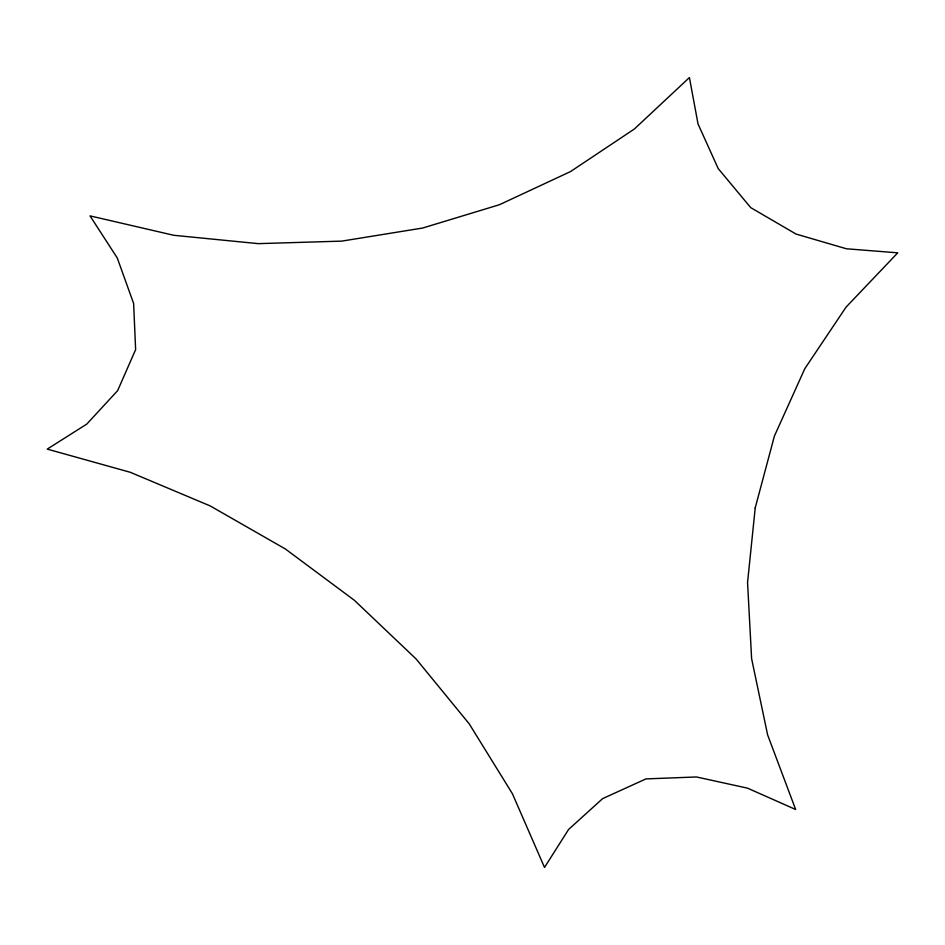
<?xml version="1.0" encoding="UTF-8"?>
<svg xmlns="http://www.w3.org/2000/svg" width="945" height="945" viewBox="0 0 945 945"><rect width="100%" height="100%" fill="white"/><g stroke="black" fill="none" stroke-linecap="round" stroke-linejoin="round"><path stroke-width="1.42" d="M755.232 507.808L747.554 582.463L751.606 658.641L767.612 734.856L795.643 809.487L747.483 788.142L696.453 776.967L645.943 778.904L602.626 798.62L568.618 829.426L544.509 867.439L512.426 793.753L469.204 723.823L416.095 658.96L354.387 600.311L285.331 548.951L210.18 505.918L130.315 472.299L47.25 449.111L86.786 424.081L117.641 390.628L135.631 349.603L133.623 303.475L117.263 257.961L90.035 215.885L173.785 235.293L258.292 243.645L341.795 241.117L422.675 228.028L499.409 204.734L570.496 171.588L634.367 129.004L689.413 77.561L698.024 123.937L718.2 168.564L750.732 207.64L796.044 234.065L846.425 248.771L897.75 252.835L846.082 307.101L804.797 368.692L774.404 436.082L755.232 507.808"/></g></svg>
